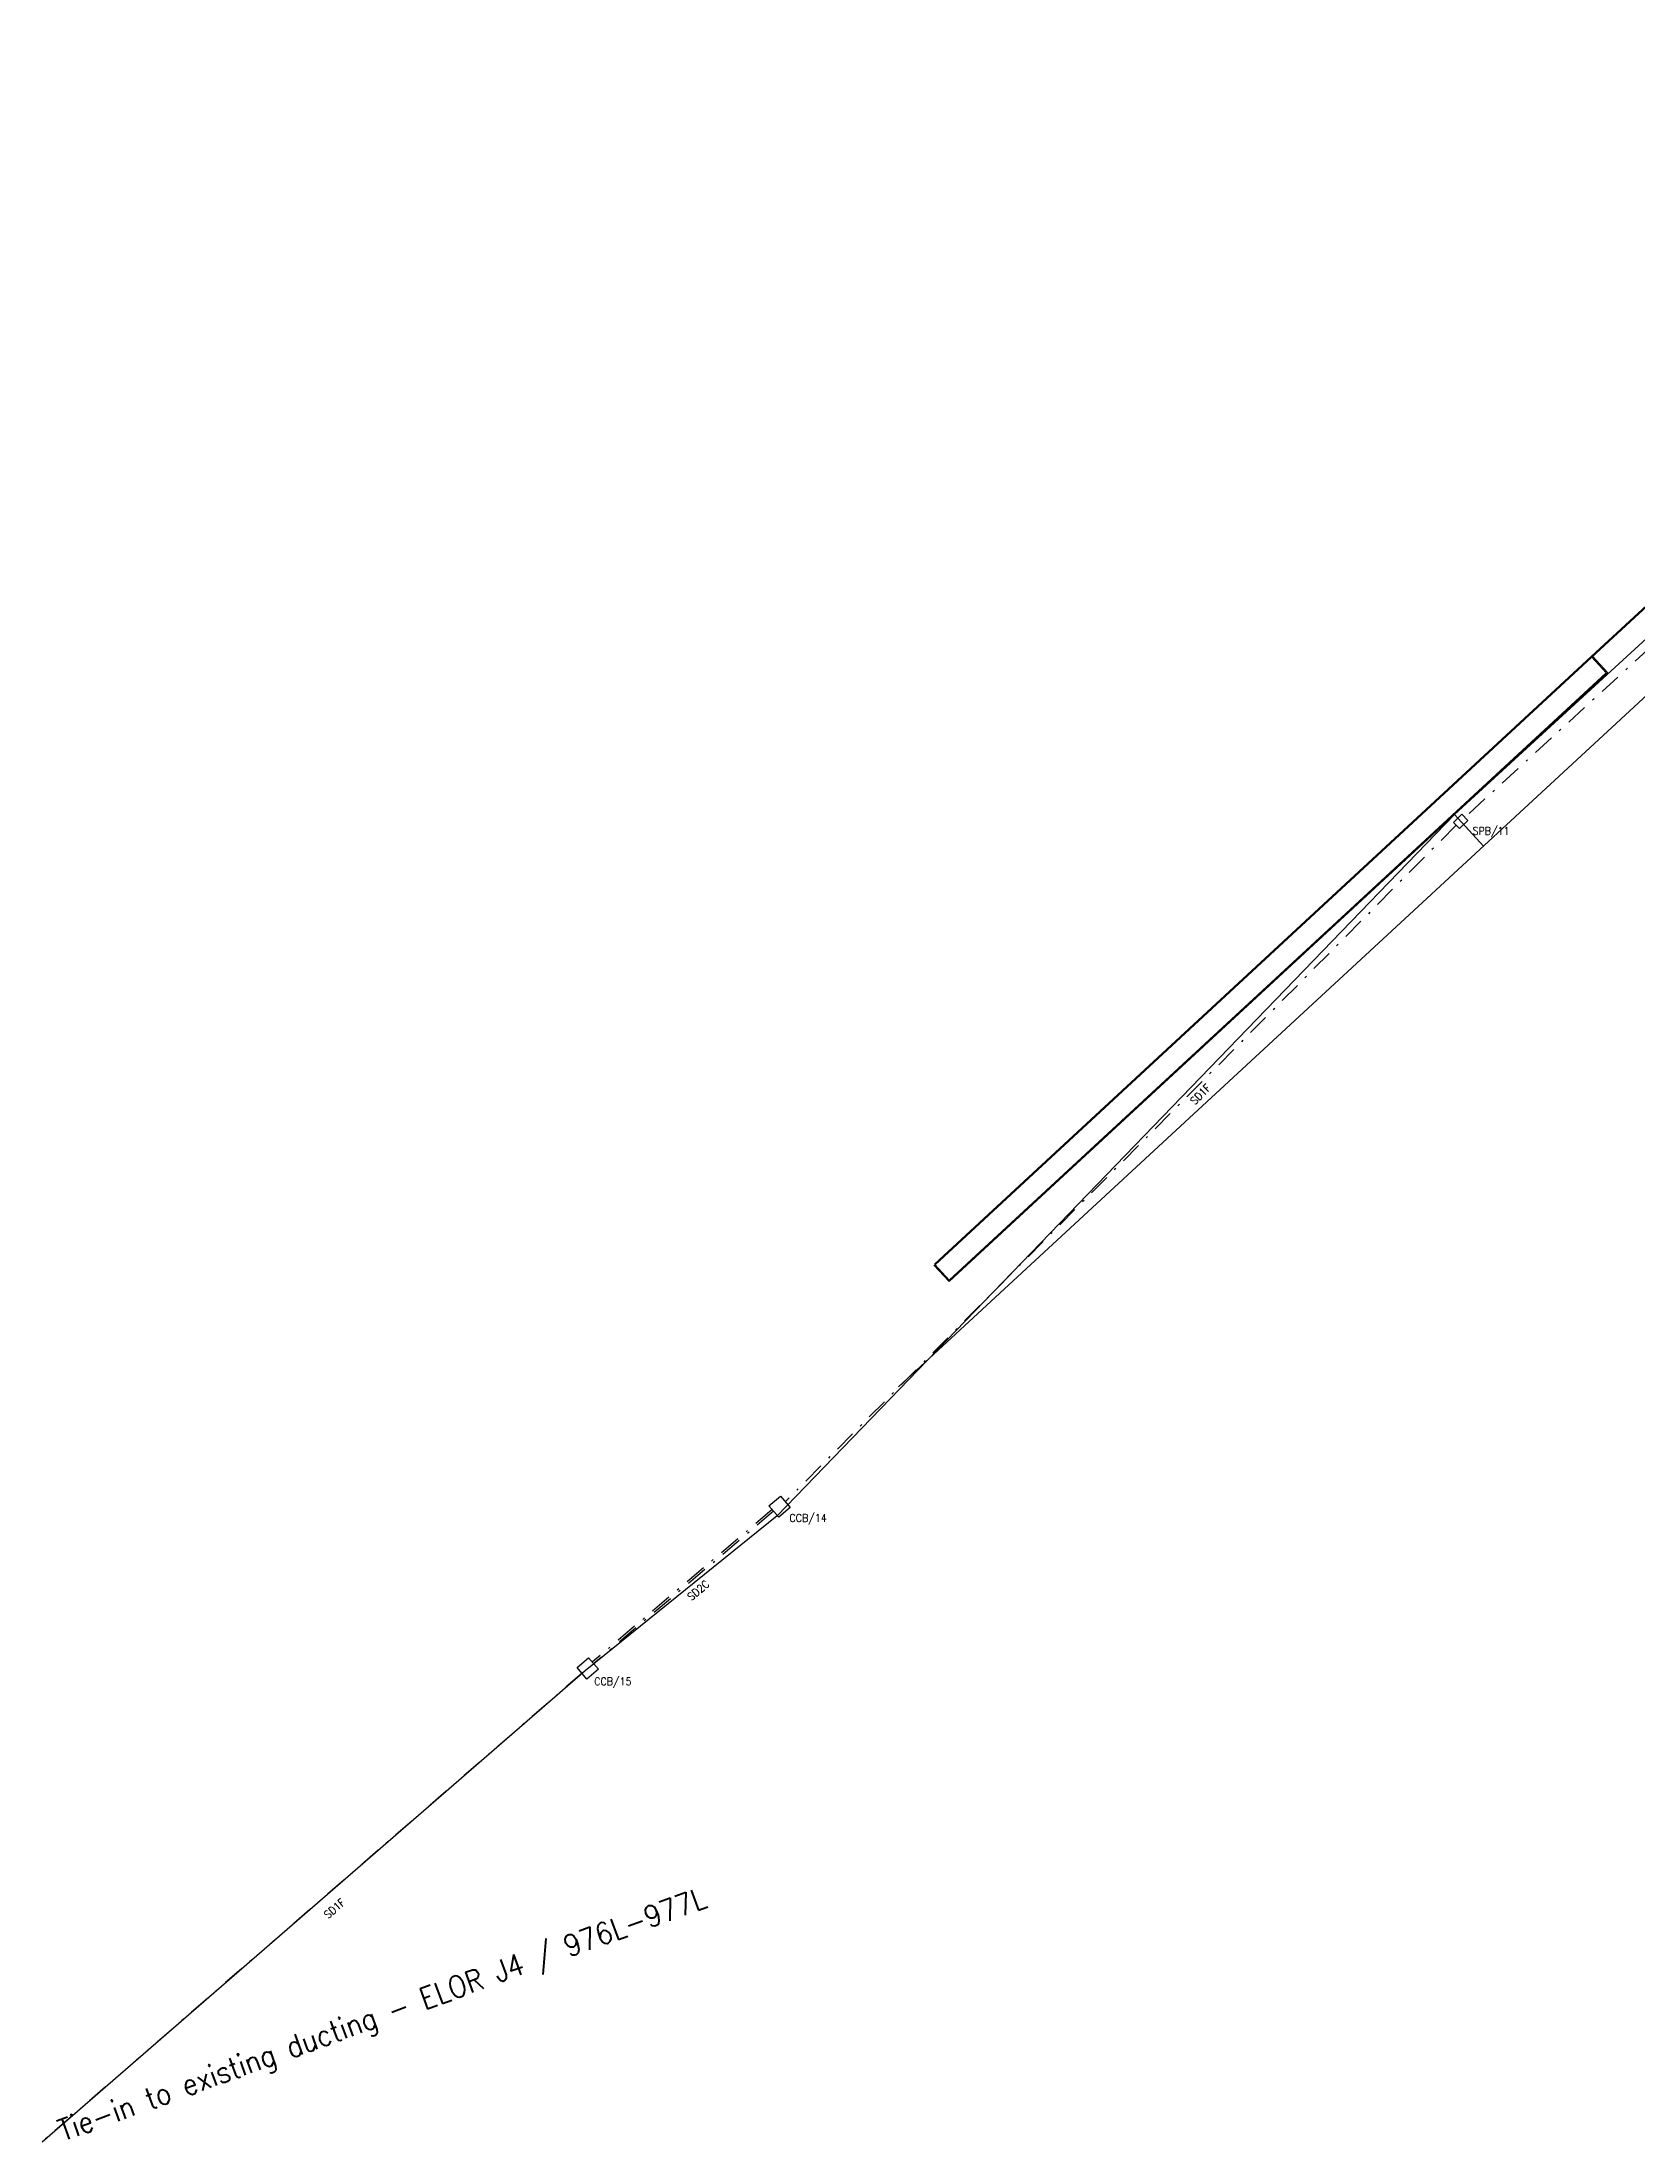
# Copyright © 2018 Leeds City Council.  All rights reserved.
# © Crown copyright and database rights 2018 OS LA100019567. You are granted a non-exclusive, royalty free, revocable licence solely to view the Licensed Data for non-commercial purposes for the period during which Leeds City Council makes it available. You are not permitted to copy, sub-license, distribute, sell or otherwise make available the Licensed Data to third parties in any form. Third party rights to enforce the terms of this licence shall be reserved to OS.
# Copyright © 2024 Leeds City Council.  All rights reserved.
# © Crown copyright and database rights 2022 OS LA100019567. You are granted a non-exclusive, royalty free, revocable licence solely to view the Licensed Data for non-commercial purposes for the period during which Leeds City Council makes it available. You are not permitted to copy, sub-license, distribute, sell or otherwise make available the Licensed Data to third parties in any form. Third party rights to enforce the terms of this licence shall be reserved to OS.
# Model space of a CAD drawing. Extents: x 437024 to 437759, y 437544 to 437864.
# Drawn here: x 437024.1 to 437098.4, y 437543.8 to 437641.6 of the extents above; entities that cross this region are included whole.
import ezdxf
from ezdxf.lldxf.tags import DXFTag

# ---------------------------------------------------------------- set-up
doc = ezdxf.new("R2010")
doc.units = 0
doc.linetypes.add('DASHDOT1', pattern=[2, 1, -0.5, 0, -0.5])
doc.layers.get('0').update_dxf_attribs({"color": 222})
for name, color, linetype, lineweight in [('CH-01-M_Ex_Edging', 170, 'E1', 30), ('CH-01-M_Ex_ELOR_Combined Kerb Drain CKD_Tie-in', 21, 'CKD', 70), ('CH-Pr_25_93_60_20-M-Dn_Paving_KerbConcreteFlatTopEdgeE1', 170, 'E1', 30)]:
    doc.layers.add(name, color=color, linetype=linetype, lineweight=lineweight)
for name, color, linetype in [('Construction Lines', 222, 'Continuous'), ('du-UTMCBOX', 40, 'Continuous'), ('du-UTMCDUCT-C1', 40, 'DASHDOT1'), ('du-UTMCDUCT-F1', 40, 'DASHDOT1'), ('du-UTMCTEXT', 40, 'Continuous'), ('Text', 7, 'Continuous')]:
    doc.layers.add(name, color=color, linetype=linetype)
doc.styles.add('ATK_Anno_1.8mm', font='arial.ttf', dxfattribs={"height": 1.8})
doc.styles.add('LCC Romans', font='romans.shx', dxfattribs={"width": 0.9})
doc.styles.get("Standard").update_dxf_attribs({"font": 'romans.shx'})
tags = doc.linetypes.add('CKD', pattern='A,5,-0.4,["CKD",Standard,S=2.5,R=0,X=0,Y=-1.25],-7.75,5', length=18.15).pattern_tags.tags
tags[6] = DXFTag(74, 10)
tags = doc.linetypes.add('E1', pattern='A,9.5,-5,["E1",ATK_Anno_1.8mm,S=2.5,R=0,X=0,Y=-1.731182],-14,10.5', length=39).pattern_tags.tags
tags[6] = DXFTag(74, 10)

# ---------------------------------------------------------------- blocks, each defined once
blk = doc.blocks.new('SPB')
at = {"flags": 128}
blk.add_lwpolyline([(-0.275, 0.2), (-0.275, -0.2), (0.275, -0.2), (0.275, 0.2)], close=True, dxfattribs=at)
blk = doc.blocks.new('CCB')
at = {"flags": 128}
blk.add_lwpolyline([(0.35, 0.35), (0.35, -0.35), (-0.35, -0.35), (-0.35, 0.35)], close=True, dxfattribs=at)

msp = doc.modelspace()

# ---------------------------------------------------------------- linework, layer by layer
at = {"layer": 'CH-01-M_Ex_Edging', "linetype": 'Continuous', "ltscale": 0.45, "flags": 128}
for points in [[(437138.048, 437647.929), (437135.936, 437644.841), (437134.534, 437643.544), (437132.399, 437641.628), (437128.585, 437638.411), (437128.126, 437638.012), (437124.824, 437635.116), (437121.097, 437631.784), (437118.521, 437629.442), (437117.403, 437628.415), (437116.636, 437627.708), (437063.961, 437578.978)], [(437096.249, 437613.002), (437096.962, 437612.232)], [(437096.962, 437612.232), (437066.315, 437583.88), (437065.602, 437584.651)]]:
    msp.add_lwpolyline(points, dxfattribs=at)
at = {"layer": 'CH-01-M_Ex_Edging', "ltscale": 0.45, "flags": 128}
msp.add_lwpolyline([(437096.212, 437612.968), (437096.892, 437612.234)], dxfattribs=at)
at = {"layer": 'CH-01-M_Ex_ELOR_Combined Kerb Drain CKD_Tie-in', "linetype": 'ByBlock', "ltscale": 0.8, "flags": 128}
for points in [[(437096.212, 437612.968), (437100.58, 437617.009)], [(437096.212, 437612.968), (437065.639, 437584.685)]]:
    msp.add_lwpolyline(points, dxfattribs=at)
at = {"layer": 'CH-Pr_25_93_60_20-M-Dn_Paving_KerbConcreteFlatTopEdgeE1', "linetype": 'ByBlock', "ltscale": 0.45, "flags": 128}
msp.add_lwpolyline([(437096.892, 437612.234), (437066.318, 437583.951), (437065.639, 437584.685)], dxfattribs=at)
at = {"layer": 'Construction Lines'}
for p, q in [((437126.746, 437639.528), (437089.826, 437605.63)), ((437089.826, 437605.63), (437058.301, 437572.971)), ((437089.826, 437605.63), (437091.184, 437604.162)), ((437058.301, 437572.971), (437049.366, 437565.762)), ((437049.366, 437565.762), (437024.092, 437543.815))]:
    msp.add_line(p, q, dxfattribs=at)
at = {"layer": 'du-UTMCDUCT-C1', "flags": 128}
for points in [[(437058.078, 437573.263), (437049.711, 437566.169)], [(437058.143, 437573.186), (437049.776, 437566.092)]]:
    msp.add_lwpolyline(points, dxfattribs=at)
at = {"layer": 'du-UTMCDUCT-F1', "flags": 128}
for points in [[(437126.838, 437639.009), (437090.317, 437605.503)], [(437089.909, 437605.134), (437058.683, 437573.631)], [(437049.249, 437565.661), (437024.131, 437543.85)]]:
    msp.add_lwpolyline(points, dxfattribs=at)

# ---------------------------------------------------------------- block references
at = {"layer": 'du-UTMCBOX', "color": 11, "zscale": 1.000001, "rotation": 43.83999149536104}
msp.add_blockref('SPB', (437090.118, 437605.313), dxfattribs=at)
at = {"layer": 'du-UTMCBOX', "color": 14, "zscale": 1.000001, "rotation": 40.5122051312497}
msp.add_blockref('CCB', (437058.417, 437573.404), dxfattribs=at)
at = {"layer": 'du-UTMCBOX', "color": 15, "zscale": 1.000001, "rotation": 40.39654181957471}
msp.add_blockref('CCB', (437049.494, 437565.866), dxfattribs=at)

# ---------------------------------------------------------------- texts
at = {"layer": 'du-UTMCTEXT', "style": 'LCC Romans', "width": 0.9}
for s, p in [('SPB/11', (437090.672, 437604.691)), ('CCB/14', (437058.879, 437572.695)), ('CCB/15', (437049.793, 437565.083))]:
    msp.add_text(s, height=0.36, dxfattribs=at).set_placement(p)
for s, rotation, p in [('SD1F', 45.25286, (437077.749, 437592.089)), ('SD2C', 40.2922, (437054.32, 437569.001)), ('SD1F', 40.96869, (437037.408, 437554.195))]:
    msp.add_text(s, height=0.36, rotation=rotation, dxfattribs=at).set_placement(p)
at = {"layer": 'Text', "style": 'LCC Romans', "width": 0.9}
msp.add_text('Tie-in to existing ducting - ELOR J4 / 976L-977L', height=1, rotation=20, dxfattribs=at).set_placement((437025.072, 437543.843))

doc.saveas('drawing.dxf')
